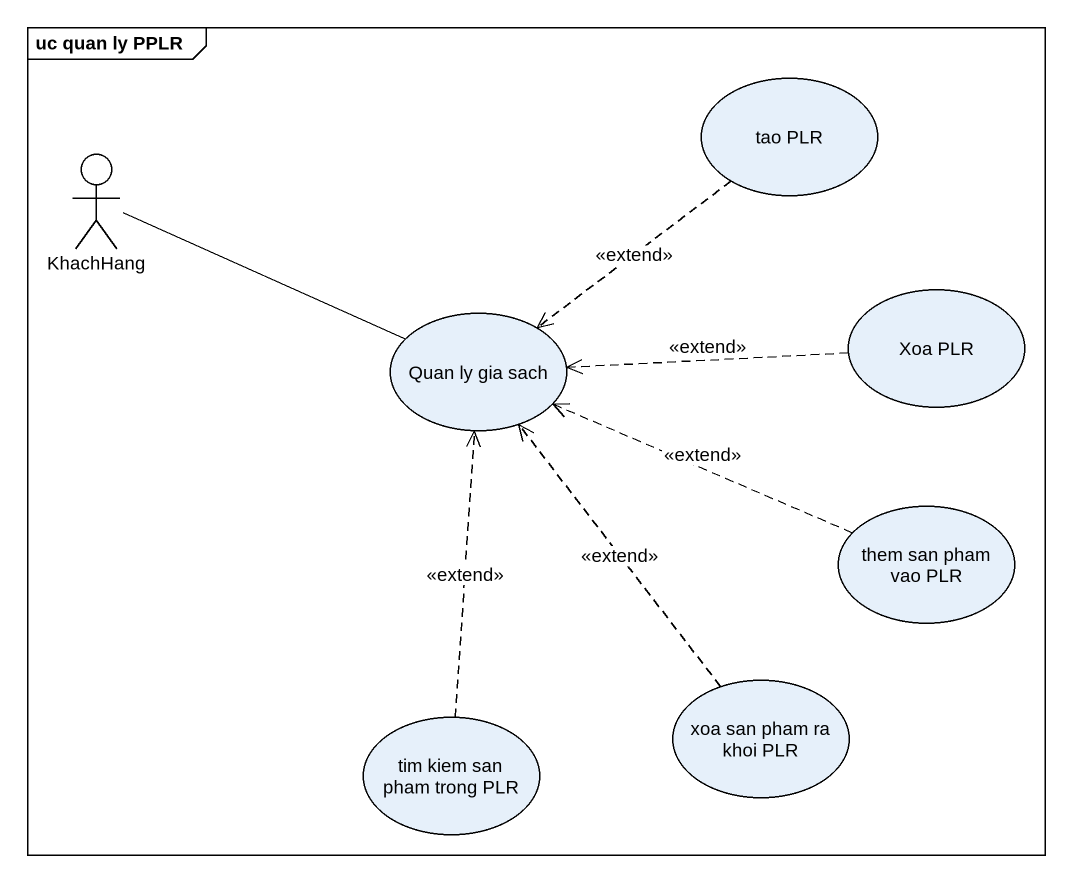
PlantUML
@startuml
mainframe uc quan ly PPLR
usecase "tao PLR" as tao_PLR
actor KhachHang
usecase "Xoa PLR" as Xoa_PLR
usecase "Quan ly gia sach" as Quan_ly_gia_sach
usecase "them san pham vao PLR" as them_san_pham_vao_PLR
usecase "tim kiem san pham trong PLR" as tim_kiem_san_pham_trong_PLR
usecase "xoa san pham ra khoi PLR" as xoa_san_pham_ra_khoi_PLR
tao_PLR ..> Quan_ly_gia_sach : <<extend>>
KhachHang -right- Quan_ly_gia_sach
Xoa_PLR .left.> Quan_ly_gia_sach : <<extend>>
them_san_pham_vao_PLR .left.> Quan_ly_gia_sach : <<extend>>
tim_kiem_san_pham_trong_PLR .up.> Quan_ly_gia_sach : <<extend>>
xoa_san_pham_ra_khoi_PLR .up.> Quan_ly_gia_sach : <<extend>>
@enduml
